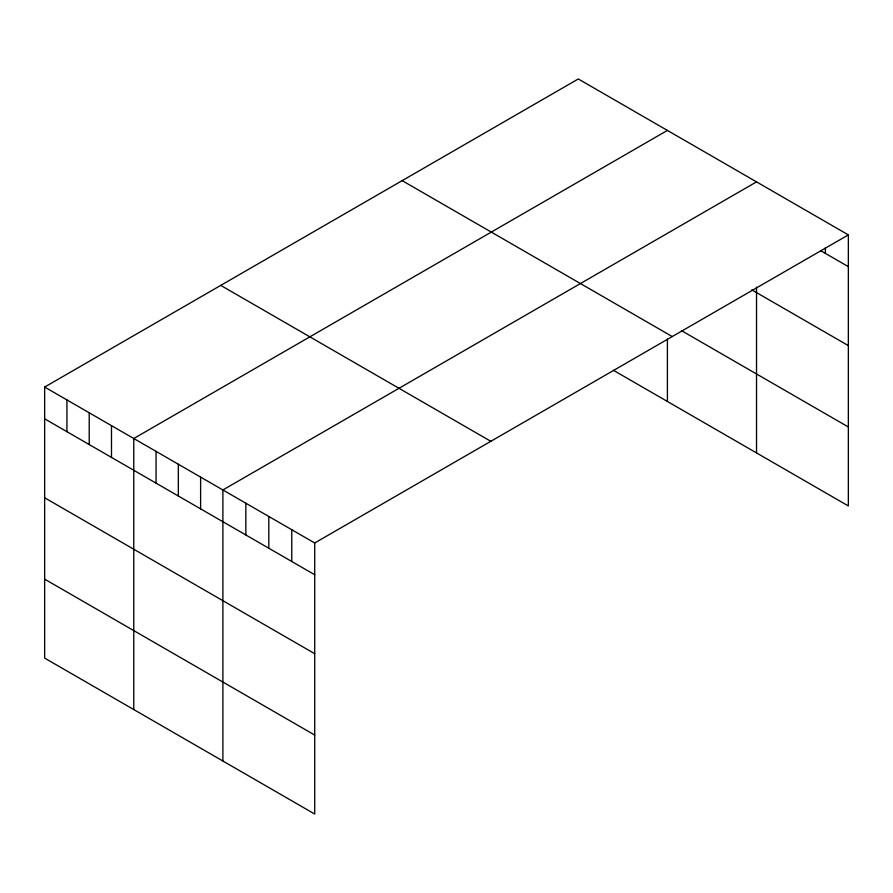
<?xml version="1.0" encoding="UTF-8"?>
<svg xmlns="http://www.w3.org/2000/svg" width="893" height="893" viewBox="0 0 893 893"><rect width="100%" height="100%" fill="white"/><g stroke="black" fill="none" stroke-linecap="round" stroke-linejoin="round"><path stroke-width="1.34" d="M44.65 387.06L314.716 542.977L314.716 814.036L44.65 658.108L44.65 387.06L578.284 78.964L848.35 234.892L848.35 505.94L613.458 370.327M667.406 130.423L133.771 438.508L133.771 709.567M756.527 181.882L222.893 489.967L222.893 761.015M314.716 542.977L848.35 234.892M820.567 250.609L848.35 266.65M751.839 289.89L848.35 345.613M681.471 330.633L848.35 426.977M402.185 180.643L672.25 336.561M220.75 285.392L490.815 441.309M44.65 418.817L314.716 574.735M44.65 497.781L314.716 653.709M44.65 579.144L314.716 735.062M825.389 247.874L825.389 253.4M756.527 287.066L756.527 452.93M667.406 339.128L667.406 401.47M291.765 529.728L291.765 561.485M268.804 516.478L268.804 548.235M245.854 503.217L245.854 534.974M200.612 477.108L200.612 508.865M178.332 464.237L178.332 495.995M156.052 451.378L156.052 483.135M111.491 425.648L111.491 457.406M89.211 412.789L89.211 444.547M66.93 399.919L66.93 431.676"/></g></svg>
